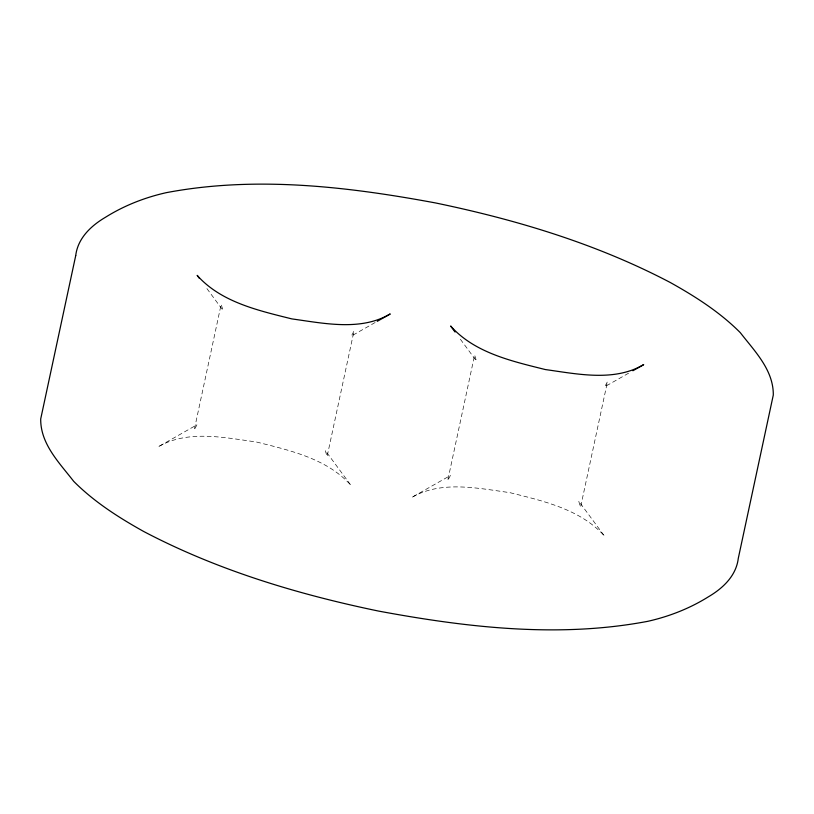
<?xml version="1.0" encoding="UTF-8"?>
<svg xmlns="http://www.w3.org/2000/svg" width="814" height="814" viewBox="0 0 814 814"><rect width="100%" height="100%" fill="white"/><g stroke="black" fill="none" stroke-linecap="round" stroke-linejoin="round"><path stroke-width="0.61" stroke-dasharray="4.07 3.05" d="M375.112 322.548L351.353 336.06L354.039 330.881L327.096 456.562L325.254 450.478L351.099 485.531C327.259 458.669 289.835 450.356 256.39 441.992C224.328 437.586 187.535 429.517 158.028 446.937L196.907 424.827L194.22 430.006L221.164 304.324L223.005 310.409L206.023 287.383M628.581 373.209L604.822 386.721L607.509 381.542L580.565 507.224L578.723 501.139L604.568 536.182C580.738 509.33 543.304 501.017 509.859 492.643C477.808 488.247 441.005 480.179 411.497 497.598L450.386 475.488L447.69 480.667L474.633 354.985L476.475 361.07L459.493 338.034"/><path stroke-width="1.22" d="M377.269 321.316L390.232 313.95C360.724 331.369 323.931 323.3 291.87 318.905C258.425 310.531 220.991 302.218 197.161 275.366L199.379 278.368M632.905 370.746L643.701 364.611C614.194 382.031 577.401 373.962 545.349 369.556C511.904 361.192 474.47 352.879 450.641 326.017L455.067 332.031M75.722 255.606L40.7 418.986C40.456 444.088 59.371 462.79 73.698 481.339C94.098 501.841 118.59 517.47 143.732 531.501C217.236 570.136 297.466 594.261 378.53 611.07C466.951 627.482 558.74 638.268 647.903 621.296C669.291 616.463 689.824 608.424 708.434 596.784C722.852 588.308 736.202 575.844 738.278 558.394L773.3 395.014C773.544 369.912 754.629 351.21 740.302 332.661C719.902 312.159 695.41 296.53 670.268 282.499C596.764 243.864 516.534 219.739 435.47 202.93C347.049 186.518 255.26 175.732 166.097 192.704C144.709 197.537 124.176 205.576 105.566 217.216C91.148 225.692 77.798 238.156 75.722 255.606"/></g></svg>
